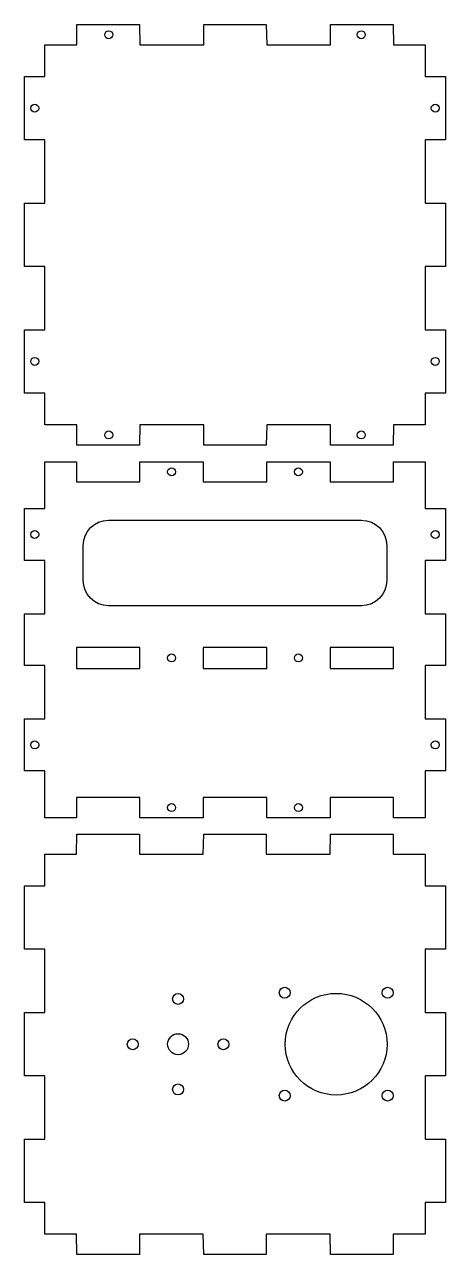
# Model space of a CAD drawing. Header units: inches. Extents: x 0.2 to 23.8, y -23.9 to -0.2.
# Drawn here: x 0.17 to 5.16, y -14.79 to -0.19 of the extents above; entities that cross this region are included whole.
import ezdxf

# ---------------------------------------------------------------- set-up
doc = ezdxf.new("R2010")
doc.units = ezdxf.units.IN
doc.header["$MEASUREMENT"] = 0
doc.layers.add('Layer 1', color=7, linetype='Continuous')

# ---------------------------------------------------------------- blocks, each defined once
blk = doc.blocks.new('block 3')
at = {"layer": 'Layer 1', "color": 7, "lineweight": 25, "true_color": 0xffffff}
blk.add_open_spline([(1.216, -0.31), (1.216, -0.284), (1.195, -0.263), (1.169, -0.263), (1.143, -0.263), (1.122, -0.284), (1.122, -0.31), (1.122, -0.336), (1.143, -0.357), (1.169, -0.357), (1.195, -0.357), (1.216, -0.336), (1.216, -0.31), (1.216, -0.31), (1.216, -0.31), (1.216, -0.31)], degree=3, knots=[0, 0, 0, 0, 1, 1, 1, 2, 2, 2, 3, 3, 3, 4, 4, 4, 5, 5, 5, 5], dxfattribs=at)
blk = doc.blocks.new('block 4')
at = {"layer": 'Layer 1', "color": 7, "lineweight": 25, "true_color": 0xffffff}
blk.add_open_spline([(5.088, -4.188), (5.088, -4.162), (5.067, -4.141), (5.041, -4.141), (5.015, -4.141), (4.994, -4.162), (4.994, -4.188), (4.994, -4.214), (5.015, -4.235), (5.041, -4.235), (5.067, -4.235), (5.088, -4.214), (5.088, -4.188), (5.088, -4.188), (5.088, -4.188), (5.088, -4.188)], degree=3, knots=[0, 0, 0, 0, 1, 1, 1, 2, 2, 2, 3, 3, 3, 4, 4, 4, 5, 5, 5, 5], dxfattribs=at)
blk = doc.blocks.new('block 5')
at = {"layer": 'Layer 1', "color": 7, "lineweight": 25, "true_color": 0xffffff}
blk.add_open_spline([(0.338, -1.182), (0.338, -1.156), (0.317, -1.135), (0.291, -1.135), (0.265, -1.135), (0.244, -1.156), (0.244, -1.182), (0.244, -1.208), (0.265, -1.229), (0.291, -1.229), (0.317, -1.229), (0.338, -1.208), (0.338, -1.182), (0.338, -1.182), (0.338, -1.182), (0.338, -1.182)], degree=3, knots=[0, 0, 0, 0, 1, 1, 1, 2, 2, 2, 3, 3, 3, 4, 4, 4, 5, 5, 5, 5], dxfattribs=at)
blk = doc.blocks.new('block 6')
at = {"layer": 'Layer 1', "color": 7, "lineweight": 25, "true_color": 0xffffff}
blk.add_open_spline([(4.21, -0.31), (4.21, -0.284), (4.189, -0.263), (4.163, -0.263), (4.137, -0.263), (4.116, -0.284), (4.116, -0.31), (4.116, -0.336), (4.137, -0.357), (4.163, -0.357), (4.189, -0.357), (4.21, -0.336), (4.21, -0.31), (4.21, -0.31), (4.21, -0.31), (4.21, -0.31)], degree=3, knots=[0, 0, 0, 0, 1, 1, 1, 2, 2, 2, 3, 3, 3, 4, 4, 4, 5, 5, 5, 5], dxfattribs=at)
blk = doc.blocks.new('block 7')
at = {"layer": 'Layer 1', "color": 7, "lineweight": 25, "true_color": 0xffffff}
blk.add_open_spline([(1.216, -5.06), (1.216, -5.034), (1.195, -5.013), (1.169, -5.013), (1.143, -5.013), (1.122, -5.034), (1.122, -5.06), (1.122, -5.086), (1.143, -5.107), (1.169, -5.107), (1.195, -5.107), (1.216, -5.086), (1.216, -5.06), (1.216, -5.06), (1.216, -5.06), (1.216, -5.06)], degree=3, knots=[0, 0, 0, 0, 1, 1, 1, 2, 2, 2, 3, 3, 3, 4, 4, 4, 5, 5, 5, 5], dxfattribs=at)
blk = doc.blocks.new('block 8')
at = {"layer": 'Layer 1', "color": 7, "lineweight": 25, "true_color": 0xffffff}
blk.add_open_spline([(5.088, -1.182), (5.088, -1.156), (5.067, -1.135), (5.041, -1.135), (5.015, -1.135), (4.994, -1.156), (4.994, -1.182), (4.994, -1.208), (5.015, -1.229), (5.041, -1.229), (5.067, -1.229), (5.088, -1.208), (5.088, -1.182), (5.088, -1.182), (5.088, -1.182), (5.088, -1.182)], degree=3, knots=[0, 0, 0, 0, 1, 1, 1, 2, 2, 2, 3, 3, 3, 4, 4, 4, 5, 5, 5, 5], dxfattribs=at)
blk = doc.blocks.new('block 9')
at = {"layer": 'Layer 1', "color": 7, "lineweight": 25, "true_color": 0xffffff}
blk.add_open_spline([(0.338, -4.188), (0.338, -4.162), (0.317, -4.141), (0.291, -4.141), (0.265, -4.141), (0.244, -4.162), (0.244, -4.188), (0.244, -4.214), (0.265, -4.235), (0.291, -4.235), (0.317, -4.235), (0.338, -4.214), (0.338, -4.188), (0.338, -4.188), (0.338, -4.188), (0.338, -4.188)], degree=3, knots=[0, 0, 0, 0, 1, 1, 1, 2, 2, 2, 3, 3, 3, 4, 4, 4, 5, 5, 5, 5], dxfattribs=at)
blk = doc.blocks.new('block 10')
at = {"layer": 'Layer 1', "color": 7, "lineweight": 25, "true_color": 0xffffff}
blk.add_open_spline([(4.21, -5.06), (4.21, -5.034), (4.189, -5.013), (4.163, -5.013), (4.137, -5.013), (4.116, -5.034), (4.116, -5.06), (4.116, -5.086), (4.137, -5.107), (4.163, -5.107), (4.189, -5.107), (4.21, -5.086), (4.21, -5.06), (4.21, -5.06), (4.21, -5.06), (4.21, -5.06)], degree=3, knots=[0, 0, 0, 0, 1, 1, 1, 2, 2, 2, 3, 3, 3, 4, 4, 4, 5, 5, 5, 5], dxfattribs=at)
blk = doc.blocks.new('block 11')
at = {"layer": 'Layer 1', "color": 7, "lineweight": 25, "true_color": 0xffffff}
blk.add_lwpolyline([(0.792, -0.43), (0.792, -0.19), (1.534, -0.19), (1.539, -0.43), (2.295, -0.43), (2.295, -0.19), (3.037, -0.19), (3.042, -0.43), (3.798, -0.43), (3.799, -0.19), (4.54, -0.19), (4.545, -0.43), (4.921, -0.43), (4.921, -0.806), (5.161, -0.806), (5.161, -1.557), (4.921, -1.557), (4.921, -2.309), (5.161, -2.309), (5.161, -3.061), (4.921, -3.061), (4.921, -3.812), (5.161, -3.812), (5.161, -4.564), (4.921, -4.564), (4.921, -4.94), (4.545, -4.94), (4.54, -5.18), (3.799, -5.18), (3.798, -4.94), (3.042, -4.94), (3.037, -5.18), (2.295, -5.18), (2.295, -4.94), (1.539, -4.94), (1.534, -5.18), (0.792, -5.18), (0.792, -4.94), (0.411, -4.94), (0.411, -4.564), (0.171, -4.564), (0.171, -3.812), (0.411, -3.812), (0.411, -3.061), (0.171, -3.061), (0.171, -2.309), (0.411, -2.309), (0.411, -1.557), (0.171, -1.557), (0.171, -0.806), (0.411, -0.806), (0.411, -0.43), (0.792, -0.43)], dxfattribs=at)
blk = doc.blocks.new('block 2')
at = {"layer": 'Layer 1'}
for name in ['block 11', 'block 3', 'block 6', 'block 5', 'block 8', 'block 9', 'block 4', 'block 7', 'block 10']:
    blk.add_blockref(name, (0, 0), dxfattribs=at)
blk = doc.blocks.new('block 114')
at = {"layer": 'Layer 1', "color": 7, "lineweight": 25, "true_color": 0xffffff}
blk.add_lwpolyline([(0.787, -7.582), (0.787, -7.832), (1.538, -7.832), (1.538, -7.582), (0.787, -7.582)], dxfattribs=at)
blk = doc.blocks.new('block 115')
at = {"layer": 'Layer 1', "color": 7, "lineweight": 25, "true_color": 0xffffff}
blk.add_open_spline([(3.465, -9.483), (3.465, -9.457), (3.444, -9.436), (3.418, -9.436), (3.392, -9.436), (3.371, -9.457), (3.371, -9.483), (3.371, -9.509), (3.392, -9.53), (3.418, -9.53), (3.444, -9.53), (3.465, -9.509), (3.465, -9.483), (3.465, -9.483), (3.465, -9.483), (3.465, -9.483)], degree=3, knots=[0, 0, 0, 0, 1, 1, 1, 2, 2, 2, 3, 3, 3, 4, 4, 4, 5, 5, 5, 5], dxfattribs=at)
blk = doc.blocks.new('block 116')
at = {"layer": 'Layer 1', "color": 7, "lineweight": 25, "true_color": 0xffffff}
blk.add_lwpolyline([(3.793, -7.582), (3.793, -7.832), (4.545, -7.832), (4.545, -7.582), (3.793, -7.582)], dxfattribs=at)
blk = doc.blocks.new('block 117')
at = {"layer": 'Layer 1', "color": 7, "lineweight": 25, "true_color": 0xffffff}
blk.add_open_spline([(0.338, -8.739), (0.338, -8.713), (0.317, -8.692), (0.291, -8.692), (0.265, -8.692), (0.244, -8.713), (0.244, -8.739), (0.244, -8.765), (0.265, -8.786), (0.291, -8.786), (0.317, -8.786), (0.338, -8.765), (0.338, -8.739), (0.338, -8.739), (0.338, -8.739), (0.338, -8.739)], degree=3, knots=[0, 0, 0, 0, 1, 1, 1, 2, 2, 2, 3, 3, 3, 4, 4, 4, 5, 5, 5, 5], dxfattribs=at)
blk = doc.blocks.new('block 118')
at = {"layer": 'Layer 1', "color": 7, "lineweight": 25, "true_color": 0xffffff}
blk.add_open_spline([(0.866, -6.373), (0.866, -6.373), (0.866, -6.787), (0.866, -6.787), (0.866, -6.953), (1, -7.087), (1.166, -7.087), (1.166, -7.087), (4.166, -7.087), (4.166, -7.087), (4.332, -7.087), (4.466, -6.953), (4.466, -6.787), (4.466, -6.787), (4.466, -6.373), (4.466, -6.373), (4.466, -6.207), (4.332, -6.073), (4.166, -6.073), (4.166, -6.073), (1.166, -6.073), (1.166, -6.073), (1, -6.073), (0.866, -6.207), (0.866, -6.373)], degree=3, knots=[0, 0, 0, 0, 1, 1, 1, 2, 2, 2, 3, 3, 3, 4, 4, 4, 5, 5, 5, 6, 6, 6, 7, 7, 7, 8, 8, 8, 8], dxfattribs=at)
blk = doc.blocks.new('block 119')
at = {"layer": 'Layer 1', "color": 7, "lineweight": 25, "true_color": 0xffffff}
blk.add_open_spline([(1.961, -9.483), (1.961, -9.457), (1.94, -9.436), (1.914, -9.436), (1.888, -9.436), (1.867, -9.457), (1.867, -9.483), (1.867, -9.509), (1.888, -9.53), (1.914, -9.53), (1.94, -9.53), (1.961, -9.509), (1.961, -9.483), (1.961, -9.483), (1.961, -9.483), (1.961, -9.483)], degree=3, knots=[0, 0, 0, 0, 1, 1, 1, 2, 2, 2, 3, 3, 3, 4, 4, 4, 5, 5, 5, 5], dxfattribs=at)
blk = doc.blocks.new('block 120')
at = {"layer": 'Layer 1', "color": 7, "lineweight": 25, "true_color": 0xffffff}
blk.add_open_spline([(1.961, -5.498), (1.961, -5.472), (1.94, -5.451), (1.914, -5.451), (1.888, -5.451), (1.867, -5.472), (1.867, -5.498), (1.867, -5.524), (1.888, -5.545), (1.914, -5.545), (1.94, -5.545), (1.961, -5.524), (1.961, -5.498), (1.961, -5.498), (1.961, -5.498), (1.961, -5.498)], degree=3, knots=[0, 0, 0, 0, 1, 1, 1, 2, 2, 2, 3, 3, 3, 4, 4, 4, 5, 5, 5, 5], dxfattribs=at)
blk = doc.blocks.new('block 121')
at = {"layer": 'Layer 1', "color": 7, "lineweight": 25, "true_color": 0xffffff}
blk.add_open_spline([(5.088, -6.242), (5.088, -6.216), (5.067, -6.195), (5.041, -6.195), (5.015, -6.195), (4.994, -6.216), (4.994, -6.242), (4.994, -6.268), (5.015, -6.289), (5.041, -6.289), (5.067, -6.289), (5.088, -6.268), (5.088, -6.242), (5.088, -6.242), (5.088, -6.242), (5.088, -6.242)], degree=3, knots=[0, 0, 0, 0, 1, 1, 1, 2, 2, 2, 3, 3, 3, 4, 4, 4, 5, 5, 5, 5], dxfattribs=at)
blk = doc.blocks.new('block 122')
at = {"layer": 'Layer 1', "color": 7, "lineweight": 25, "true_color": 0xffffff}
blk.add_open_spline([(0.338, -6.242), (0.338, -6.216), (0.317, -6.195), (0.291, -6.195), (0.265, -6.195), (0.244, -6.216), (0.244, -6.242), (0.244, -6.268), (0.265, -6.289), (0.291, -6.289), (0.317, -6.289), (0.338, -6.268), (0.338, -6.242), (0.338, -6.242), (0.338, -6.242), (0.338, -6.242)], degree=3, knots=[0, 0, 0, 0, 1, 1, 1, 2, 2, 2, 3, 3, 3, 4, 4, 4, 5, 5, 5, 5], dxfattribs=at)
blk = doc.blocks.new('block 123')
at = {"layer": 'Layer 1', "color": 7, "lineweight": 25, "true_color": 0xffffff}
blk.add_open_spline([(5.088, -8.739), (5.088, -8.713), (5.067, -8.692), (5.041, -8.692), (5.015, -8.692), (4.994, -8.713), (4.994, -8.739), (4.994, -8.765), (5.015, -8.786), (5.041, -8.786), (5.067, -8.786), (5.088, -8.765), (5.088, -8.739), (5.088, -8.739), (5.088, -8.739), (5.088, -8.739)], degree=3, knots=[0, 0, 0, 0, 1, 1, 1, 2, 2, 2, 3, 3, 3, 4, 4, 4, 5, 5, 5, 5], dxfattribs=at)
blk = doc.blocks.new('block 124')
at = {"layer": 'Layer 1', "color": 7, "lineweight": 25, "true_color": 0xffffff}
blk.add_lwpolyline([(2.29, -7.582), (2.29, -7.832), (3.042, -7.832), (3.042, -7.582), (2.29, -7.582)], dxfattribs=at)
blk = doc.blocks.new('block 125')
at = {"layer": 'Layer 1', "color": 7, "lineweight": 25, "true_color": 0xffffff}
blk.add_open_spline([(3.465, -5.498), (3.465, -5.472), (3.444, -5.451), (3.418, -5.451), (3.392, -5.451), (3.371, -5.472), (3.371, -5.498), (3.371, -5.524), (3.392, -5.545), (3.418, -5.545), (3.444, -5.545), (3.465, -5.524), (3.465, -5.498), (3.465, -5.498), (3.465, -5.498), (3.465, -5.498)], degree=3, knots=[0, 0, 0, 0, 1, 1, 1, 2, 2, 2, 3, 3, 3, 4, 4, 4, 5, 5, 5, 5], dxfattribs=at)
blk = doc.blocks.new('block 126')
at = {"layer": 'Layer 1', "color": 7, "lineweight": 25, "true_color": 0xffffff}
blk.add_lwpolyline([(4.545, -5.378), (4.921, -5.378), (4.921, -5.935), (5.161, -5.935), (5.161, -6.549), (4.921, -6.549), (4.921, -7.183), (5.161, -7.183), (5.161, -7.797), (4.921, -7.797), (4.921, -8.431), (5.161, -8.431), (5.161, -9.046), (4.921, -9.046), (4.921, -9.603), (4.545, -9.603), (4.545, -9.363), (3.793, -9.363), (3.793, -9.603), (3.042, -9.603), (3.042, -9.363), (2.29, -9.363), (2.29, -9.603), (1.538, -9.603), (1.538, -9.363), (0.787, -9.363), (0.787, -9.603), (0.411, -9.603), (0.411, -9.046), (0.171, -9.046), (0.171, -8.431), (0.411, -8.431), (0.411, -7.797), (0.171, -7.797), (0.171, -7.183), (0.411, -7.183), (0.411, -6.549), (0.171, -6.549), (0.171, -5.935), (0.411, -5.935), (0.411, -5.378), (0.787, -5.378), (0.787, -5.618), (1.538, -5.618), (1.538, -5.378), (2.29, -5.378), (2.29, -5.618), (3.042, -5.618), (3.042, -5.378), (3.793, -5.378), (3.793, -5.618), (4.545, -5.618), (4.545, -5.378)], dxfattribs=at)
blk = doc.blocks.new('block 127')
at = {"layer": 'Layer 1', "color": 7, "lineweight": 25, "true_color": 0xffffff}
blk.add_open_spline([(1.961, -7.707), (1.961, -7.681), (1.94, -7.66), (1.914, -7.66), (1.888, -7.66), (1.867, -7.681), (1.867, -7.707), (1.867, -7.733), (1.888, -7.754), (1.914, -7.754), (1.94, -7.754), (1.961, -7.733), (1.961, -7.707), (1.961, -7.707), (1.961, -7.707), (1.961, -7.707)], degree=3, knots=[0, 0, 0, 0, 1, 1, 1, 2, 2, 2, 3, 3, 3, 4, 4, 4, 5, 5, 5, 5], dxfattribs=at)
blk = doc.blocks.new('block 128')
at = {"layer": 'Layer 1', "color": 7, "lineweight": 25, "true_color": 0xffffff}
blk.add_open_spline([(3.465, -7.707), (3.465, -7.681), (3.444, -7.66), (3.418, -7.66), (3.392, -7.66), (3.371, -7.681), (3.371, -7.707), (3.371, -7.733), (3.392, -7.754), (3.418, -7.754), (3.444, -7.754), (3.465, -7.733), (3.465, -7.707), (3.465, -7.707), (3.465, -7.707), (3.465, -7.707)], degree=3, knots=[0, 0, 0, 0, 1, 1, 1, 2, 2, 2, 3, 3, 3, 4, 4, 4, 5, 5, 5, 5], dxfattribs=at)
blk = doc.blocks.new('block 113')
at = {"layer": 'Layer 1'}
for name in ['block 126', 'block 120', 'block 125', 'block 118', 'block 122', 'block 121', 'block 114', 'block 124', 'block 116', 'block 127', 'block 128', 'block 117', 'block 123', 'block 119', 'block 115']:
    blk.add_blockref(name, (0, 0), dxfattribs=at)
blk = doc.blocks.new('block 214')
at = {"layer": 'Layer 1', "color": 7, "lineweight": 25, "true_color": 0xffffff}
blk.add_open_spline([(2.056, -11.754), (2.056, -11.718), (2.027, -11.689), (1.991, -11.689), (1.955, -11.689), (1.926, -11.718), (1.926, -11.754), (1.926, -11.79), (1.955, -11.819), (1.991, -11.819), (2.027, -11.819), (2.056, -11.79), (2.056, -11.754), (2.056, -11.754), (2.056, -11.754), (2.056, -11.754)], degree=3, knots=[0, 0, 0, 0, 1, 1, 1, 2, 2, 2, 3, 3, 3, 4, 4, 4, 5, 5, 5, 5], dxfattribs=at)
blk = doc.blocks.new('block 215')
at = {"layer": 'Layer 1', "color": 7, "lineweight": 25, "true_color": 0xffffff}
blk.add_open_spline([(4.541, -11.681), (4.541, -11.646), (4.512, -11.616), (4.476, -11.616), (4.44, -11.616), (4.411, -11.646), (4.411, -11.681), (4.411, -11.717), (4.44, -11.746), (4.476, -11.746), (4.512, -11.746), (4.541, -11.717), (4.541, -11.681), (4.541, -11.681), (4.541, -11.681), (4.541, -11.681)], degree=3, knots=[0, 0, 0, 0, 1, 1, 1, 2, 2, 2, 3, 3, 3, 4, 4, 4, 5, 5, 5, 5], dxfattribs=at)
blk = doc.blocks.new('block 216')
at = {"layer": 'Layer 1', "color": 7, "lineweight": 25, "true_color": 0xffffff}
blk.add_open_spline([(2.056, -12.829), (2.056, -12.793), (2.027, -12.764), (1.991, -12.764), (1.955, -12.764), (1.926, -12.793), (1.926, -12.829), (1.926, -12.865), (1.955, -12.894), (1.991, -12.894), (2.027, -12.894), (2.056, -12.865), (2.056, -12.829), (2.056, -12.829), (2.056, -12.829), (2.056, -12.829)], degree=3, knots=[0, 0, 0, 0, 1, 1, 1, 2, 2, 2, 3, 3, 3, 4, 4, 4, 5, 5, 5, 5], dxfattribs=at)
blk = doc.blocks.new('block 217')
at = {"layer": 'Layer 1', "color": 7, "lineweight": 25, "true_color": 0xffffff}
blk.add_open_spline([(2.593, -12.292), (2.593, -12.256), (2.564, -12.227), (2.528, -12.227), (2.493, -12.227), (2.464, -12.256), (2.464, -12.292), (2.464, -12.328), (2.493, -12.357), (2.528, -12.357), (2.564, -12.357), (2.593, -12.328), (2.593, -12.292), (2.593, -12.292), (2.593, -12.292), (2.593, -12.292)], degree=3, knots=[0, 0, 0, 0, 1, 1, 1, 2, 2, 2, 3, 3, 3, 4, 4, 4, 5, 5, 5, 5], dxfattribs=at)
blk = doc.blocks.new('block 218')
at = {"layer": 'Layer 1', "color": 7, "lineweight": 25, "true_color": 0xffffff}
blk.add_open_spline([(3.321, -11.681), (3.321, -11.646), (3.292, -11.616), (3.256, -11.616), (3.22, -11.616), (3.191, -11.646), (3.191, -11.681), (3.191, -11.717), (3.22, -11.746), (3.256, -11.746), (3.292, -11.746), (3.321, -11.717), (3.321, -11.681), (3.321, -11.681), (3.321, -11.681), (3.321, -11.681)], degree=3, knots=[0, 0, 0, 0, 1, 1, 1, 2, 2, 2, 3, 3, 3, 4, 4, 4, 5, 5, 5, 5], dxfattribs=at)
blk = doc.blocks.new('block 219')
at = {"layer": 'Layer 1', "color": 7, "lineweight": 25, "true_color": 0xffffff}
blk.add_open_spline([(1.518, -12.292), (1.518, -12.256), (1.489, -12.227), (1.454, -12.227), (1.418, -12.227), (1.389, -12.256), (1.389, -12.292), (1.389, -12.328), (1.418, -12.357), (1.454, -12.357), (1.489, -12.357), (1.518, -12.328), (1.518, -12.292), (1.518, -12.292), (1.518, -12.292), (1.518, -12.292)], degree=3, knots=[0, 0, 0, 0, 1, 1, 1, 2, 2, 2, 3, 3, 3, 4, 4, 4, 5, 5, 5, 5], dxfattribs=at)
blk = doc.blocks.new('block 220')
at = {"layer": 'Layer 1', "color": 7, "lineweight": 25, "true_color": 0xffffff}
blk.add_open_spline([(4.47, -12.292), (4.47, -11.958), (4.199, -11.688), (3.866, -11.688), (3.533, -11.688), (3.262, -11.958), (3.262, -12.292), (3.262, -12.625), (3.533, -12.895), (3.866, -12.895), (4.199, -12.895), (4.47, -12.625), (4.47, -12.292), (4.47, -12.292), (4.47, -12.292), (4.47, -12.292)], degree=3, knots=[0, 0, 0, 0, 1, 1, 1, 2, 2, 2, 3, 3, 3, 4, 4, 4, 5, 5, 5, 5], dxfattribs=at)
blk = doc.blocks.new('block 221')
at = {"layer": 'Layer 1', "color": 7, "lineweight": 25, "true_color": 0xffffff}
blk.add_open_spline([(4.541, -12.902), (4.541, -12.866), (4.512, -12.837), (4.476, -12.837), (4.44, -12.837), (4.411, -12.866), (4.411, -12.902), (4.411, -12.938), (4.44, -12.967), (4.476, -12.967), (4.512, -12.967), (4.541, -12.938), (4.541, -12.902), (4.541, -12.902), (4.541, -12.902), (4.541, -12.902)], degree=3, knots=[0, 0, 0, 0, 1, 1, 1, 2, 2, 2, 3, 3, 3, 4, 4, 4, 5, 5, 5, 5], dxfattribs=at)
blk = doc.blocks.new('block 222')
at = {"layer": 'Layer 1', "color": 7, "lineweight": 25, "true_color": 0xffffff}
blk.add_open_spline([(3.321, -12.902), (3.321, -12.866), (3.292, -12.837), (3.256, -12.837), (3.22, -12.837), (3.191, -12.866), (3.191, -12.902), (3.191, -12.938), (3.22, -12.967), (3.256, -12.967), (3.292, -12.967), (3.321, -12.938), (3.321, -12.902), (3.321, -12.902), (3.321, -12.902), (3.321, -12.902)], degree=3, knots=[0, 0, 0, 0, 1, 1, 1, 2, 2, 2, 3, 3, 3, 4, 4, 4, 5, 5, 5, 5], dxfattribs=at)
blk = doc.blocks.new('block 223')
at = {"layer": 'Layer 1', "color": 7, "lineweight": 25, "true_color": 0xffffff}
blk.add_open_spline([(2.115, -12.292), (2.115, -12.223), (2.059, -12.168), (1.991, -12.168), (1.922, -12.168), (1.867, -12.223), (1.867, -12.292), (1.867, -12.36), (1.922, -12.416), (1.991, -12.416), (2.059, -12.416), (2.115, -12.36), (2.115, -12.292), (2.115, -12.292), (2.115, -12.292), (2.115, -12.292)], degree=3, knots=[0, 0, 0, 0, 1, 1, 1, 2, 2, 2, 3, 3, 3, 4, 4, 4, 5, 5, 5, 5], dxfattribs=at)
blk = doc.blocks.new('block 224')
at = {"layer": 'Layer 1', "color": 7, "lineweight": 25, "true_color": 0xffffff}
blk.add_lwpolyline([(4.54, -9.797), (4.54, -10.037), (4.921, -10.037), (4.921, -10.413), (5.161, -10.413), (5.161, -11.164), (4.921, -11.164), (4.921, -11.916), (5.161, -11.916), (5.161, -12.667), (4.921, -12.667), (4.921, -13.419), (5.161, -13.419), (5.161, -14.171), (4.921, -14.171), (4.921, -14.547), (4.54, -14.547), (4.54, -14.787), (3.798, -14.787), (3.793, -14.547), (3.037, -14.547), (3.037, -14.787), (2.295, -14.787), (2.29, -14.547), (1.533, -14.547), (1.533, -14.787), (0.792, -14.787), (0.787, -14.547), (0.411, -14.547), (0.411, -14.171), (0.171, -14.171), (0.171, -13.419), (0.411, -13.419), (0.411, -12.667), (0.171, -12.667), (0.171, -11.916), (0.411, -11.916), (0.411, -11.164), (0.171, -11.164), (0.171, -10.413), (0.411, -10.413), (0.411, -10.037), (0.787, -10.037), (0.792, -9.797), (1.533, -9.797), (1.533, -10.037), (2.29, -10.037), (2.295, -9.797), (3.037, -9.797), (3.037, -10.037), (3.793, -10.037), (3.798, -9.797), (4.54, -9.797)], dxfattribs=at)
blk = doc.blocks.new('block 213')
at = {"layer": 'Layer 1'}
for name in ['block 224', 'block 218', 'block 215', 'block 214', 'block 220', 'block 219', 'block 223', 'block 217', 'block 216', 'block 222', 'block 221']:
    blk.add_blockref(name, (0, 0), dxfattribs=at)

msp = doc.modelspace()

# ---------------------------------------------------------------- block references
at = {"layer": 'Layer 1'}
for name in ['block 2', 'block 113', 'block 213']:
    msp.add_blockref(name, (0, 0), dxfattribs=at)

doc.saveas('drawing.dxf')
